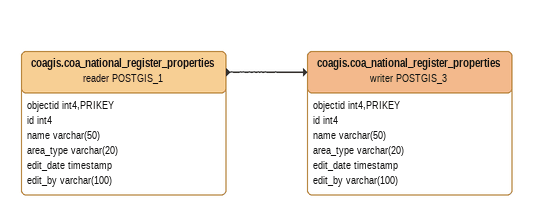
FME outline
coagis.coa_national_register_properties (reader POSTGIS_1)
    attributes: objectid int4,PRIKEY, id int4, name varchar(50), area_type varchar(20), edit_date timestamp, edit_by varchar(100)
    -> coagis.coa_national_register_properties (writer POSTGIS_3)
coagis.coa_national_register_properties (writer POSTGIS_3)
    attributes: objectid int4,PRIKEY, id int4, name varchar(50), area_type varchar(20), edit_date timestamp, edit_by varchar(100)
